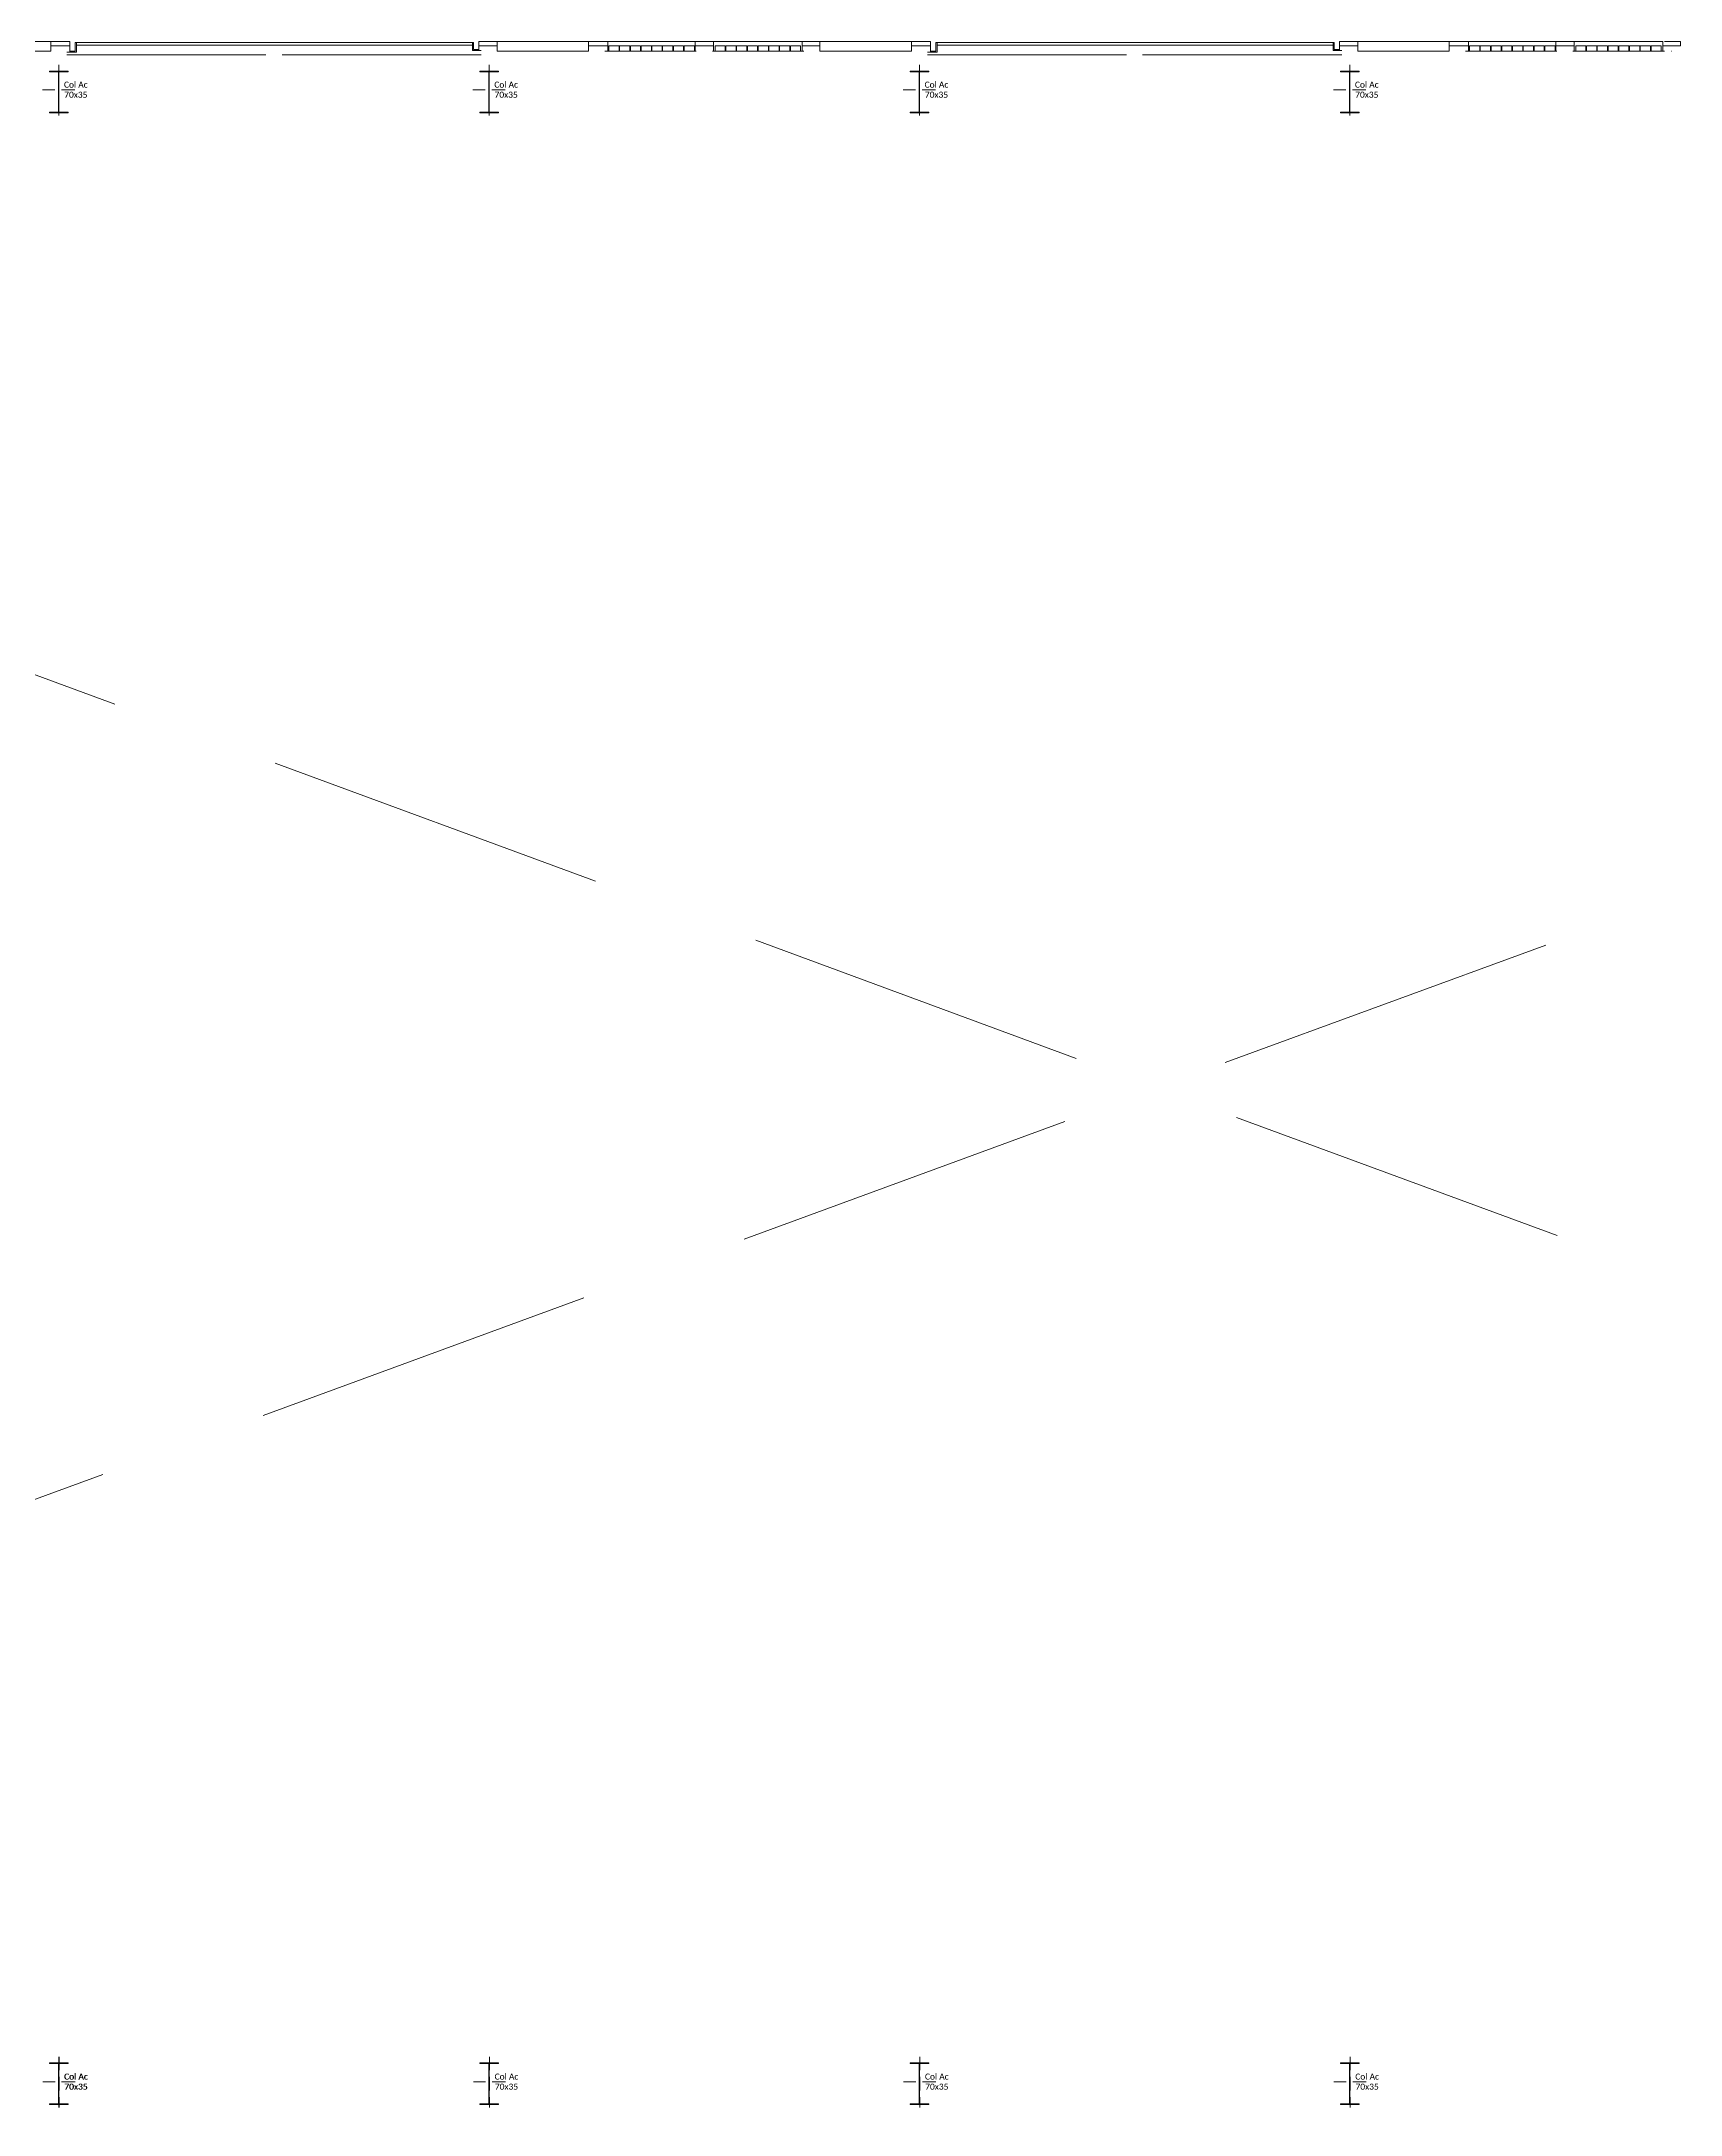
# Model space of a CAD drawing. Header units: millimetres. Extents: x 14 to 290, y 66 to 213.
# Drawn here: x 212.51 to 242.98, y 170.74 to 209.29 of the extents above; entities that cross this region are included whole.
import ezdxf

# ---------------------------------------------------------------- set-up
doc = ezdxf.new("R2010")
doc.units = ezdxf.units.MM
doc.linetypes.add('HIDDEN', pattern=[9.525, 6.35, -3.175])
doc.linetypes.add('OCASA_TODAS_r08$0$HIDDEN', pattern=[0.375, 0.25, -0.125])
for name, color, linetype, lineweight in [('Durlock', 252, 'Continuous', 50), ('OCASA_TODAS_r08$0$00-', 252, 'Continuous', 15), ('OCASA_TODAS_r08$0$CERRAMIENTO CHAPA', 252, 'Continuous', 20), ('OCASA_TODAS_r08$0$COLUMNAS ACERO', 252, 'Continuous', 20), ('OCASA_TODAS_r08$0$DESCRIP COLUMNAS', 252, 'Continuous', 20), ('OCASA_TODAS_r08$0$EJES COL FE', 252, 'Continuous', 20), ('OCASA_TODAS_r08$0$LINEA_DE_PROYECCION', 252, 'HIDDEN', 15), ('OCASA_TODAS_r08$0$MURO BLOQUE CEMENTO 18', 252, 'Continuous', 20), ('OCASA_TODAS_r08$0$MURO BLOQUE CEMENTO 8', 252, 'Continuous', 20), ('OCASA_TODAS_r08$0$MURO LADRILLO VIDRIO', 252, 'Continuous', 20)]:
    doc.layers.add(name, color=color, linetype=linetype, lineweight=lineweight)
doc.styles.add('OCASA_TODAS_r08$0$Standard', font='txt')

# ---------------------------------------------------------------- blocks, each defined once
blk = doc.blocks.new('OCASA_TODAS_r08$0$COL ACERO 75 X 50')
at = {"layer": 'OCASA_TODAS_r08$0$EJES COL FE', "color": 252, "linetype": 'OCASA_TODAS_r08$0$HIDDEN'}
for p, q in [((104.763401, -684.220664, -0.572955), (104.763401, -683.620664, -0.572955)), ((105.229249, -683.920664, -0.572955), (104.288401, -683.920664, -0.572955))]:
    blk.add_line(p, q, dxfattribs=at)
at = {"layer": 'OCASA_TODAS_r08$0$DESCRIP COLUMNAS', "insert": (104.916559, -683.868448, -0.372955), "char_height": 0.1125, "attachment_point": 1, "rotation": 270, "style": 'OCASA_TODAS_r08$0$Standard'}
blk.add_mtext_dynamic_manual_height_columns('\\pxqc;{\\fCalibri Light|b0|i0|c0|p34;Col Ac \\P70x35}', width=0.737699, gutter_width=12.5, heights=[0], dxfattribs=at)
blk = doc.blocks.new('OCASA_TODAS_r08$0$Columna nave 1')
at = {"layer": 'OCASA_TODAS_r08$0$00-', "color": 4}
for points in [[(-175, 374.798322), (175, 374.798322), (175, 387.498322), (-175, 387.498322)], [(-3.2, -374.801678), (3.2, -374.801678), (3.2, 374.798322), (-3.2, 374.798322)], [(-175, -387.498322), (175, -387.498322), (175, -374.798322), (-175, -374.798322)]]:
    blk.add_lwpolyline(points, close=True, dxfattribs=at)

msp = doc.modelspace()

# ---------------------------------------------------------------- linework, layer by layer
at = {"layer": 'OCASA_TODAS_r08$0$CERRAMIENTO CHAPA'}
for p, q in [((212.978, 209.045), (216.678, 209.045)), ((213.135, 209.272), (220.538, 209.272)), ((213.155, 209.222), (220.518, 209.222)), ((216.978, 209.045), (220.679, 209.045)), ((228.979, 209.044), (232.678, 209.044)), ((229.135, 209.272), (236.538, 209.272)), ((229.155, 209.222), (236.518, 209.222)), ((232.978, 209.044), (236.678, 209.044))]:
    msp.add_line(p, q, dxfattribs=at)
for points in [[(213.155, 209.272), (213.155, 209.095), (213.035, 209.095)], [(213.135, 209.272), (213.135, 209.115), (213.035, 209.115)], [(220.518, 209.272), (220.518, 209.123), (220.638, 209.123)], [(220.538, 209.272), (220.538, 209.143), (220.638, 209.143)], [(229.155, 209.272), (229.155, 209.094), (229.035, 209.094)], [(229.135, 209.272), (229.135, 209.114), (229.035, 209.114)], [(236.518, 209.272), (236.518, 209.122), (236.638, 209.122)], [(236.538, 209.272), (236.538, 209.142), (236.638, 209.142)]]:
    msp.add_lwpolyline(points, dxfattribs=at)
at = {"layer": 'OCASA_TODAS_r08$0$LINEA_DE_PROYECCION'}
for p, q in [((181.098, 209.045), (284.552, 170.924)), ((285.186, 208.895), (181.205, 170.744))]:
    msp.add_line(p, q, dxfattribs=at)
at = {"layer": 'OCASA_TODAS_r08$0$MURO BLOQUE CEMENTO 18'}
for p, q in [((213.035, 209.095), (212.978, 209.095)), ((213.035, 209.212), (213.035, 209.095)), ((220.638, 209.212), (220.638, 209.123)), ((220.638, 209.123), (220.679, 209.123)), ((223.038, 209.112), (222.978, 209.112)), ((224.66, 209.112), (224.678, 209.112)), ((225, 209.112), (224.978, 209.112)), ((226.648, 209.112), (226.678, 209.112)), ((229.035, 209.094), (228.979, 209.094)), ((229.035, 209.212), (229.035, 209.094)), ((236.638, 209.212), (236.638, 209.122)), ((236.638, 209.122), (236.678, 209.122)), ((239.038, 209.112), (238.978, 209.112)), ((240.66, 209.112), (240.678, 209.112)), ((241, 209.112), (240.978, 209.112)), ((242.648, 209.112), (242.678, 209.112))]:
    msp.add_line(p, q, dxfattribs=at)
for points in [[(210.977, 209.292), (210.977, 209.112), (212.678, 209.112), (212.678, 209.292), (210.977, 209.292)], [(220.978, 209.292), (220.978, 209.112), (222.677, 209.112), (222.677, 209.292), (220.978, 209.292)], [(223.038, 209.292), (223.038, 209.112), (224.66, 209.112), (224.66, 209.292), (223.038, 209.292)], [(225, 209.292), (225, 209.112), (226.648, 209.112), (226.648, 209.292), (224.978, 209.292)], [(226.977, 209.292), (226.977, 209.112), (228.678, 209.112), (228.678, 209.292), (226.977, 209.292)], [(236.978, 209.292), (236.978, 209.112), (238.677, 209.112), (238.677, 209.292), (236.978, 209.292)], [(239.038, 209.292), (239.038, 209.112), (240.66, 209.112), (240.66, 209.292), (238.977, 209.292)], [(241, 209.292), (241, 209.112), (242.648, 209.112), (242.648, 209.292), (240.978, 209.292)], [(242.808, 209.115), (242.817, 209.115)], [(242.81, 209.114), (242.817, 209.114)]]:
    msp.add_lwpolyline(points, dxfattribs=at)
at = {"layer": 'OCASA_TODAS_r08$0$MURO BLOQUE CEMENTO 8'}
for points in [[(212.678, 209.292), (212.678, 209.212), (213.035, 209.212), (213.035, 209.292), (213.035, 209.292), (212.678, 209.292)], [(220.638, 209.292), (220.638, 209.212), (220.978, 209.212), (220.978, 209.292), (220.638, 209.292)], [(222.677, 209.292), (222.677, 209.212), (223.038, 209.212), (223.038, 209.292), (222.677, 209.292)], [(224.66, 209.292), (224.66, 209.212), (225, 209.212), (225, 209.292), (224.66, 209.292)], [(226.648, 209.292), (226.648, 209.212), (226.977, 209.212), (226.977, 209.292), (226.648, 209.292)], [(228.678, 209.292), (228.678, 209.212), (229.035, 209.212), (229.035, 209.292), (229.035, 209.292), (228.678, 209.292)], [(236.638, 209.292), (236.638, 209.212), (236.978, 209.212), (236.978, 209.292), (236.638, 209.292)], [(238.677, 209.292), (238.677, 209.212), (239.038, 209.212), (239.038, 209.292), (238.677, 209.292)], [(240.66, 209.292), (240.66, 209.212), (241, 209.212), (241, 209.292), (240.66, 209.292)], [(242.648, 209.292), (242.648, 209.212), (242.977, 209.212), (242.977, 209.292), (242.677, 209.292)]]:
    msp.add_lwpolyline(points, dxfattribs=at)
at = {"layer": 'OCASA_TODAS_r08$0$MURO LADRILLO VIDRIO'}
for points in [[(223.054, 209.212), (223.244, 209.212), (223.244, 209.112), (223.054, 209.112)], [(223.254, 209.212), (223.444, 209.212), (223.444, 209.112), (223.254, 209.112)], [(223.454, 209.212), (223.644, 209.212), (223.644, 209.112), (223.454, 209.112)], [(223.654, 209.212), (223.844, 209.212), (223.844, 209.112), (223.654, 209.112)], [(223.854, 209.212), (224.044, 209.212), (224.044, 209.112), (223.854, 209.112)], [(224.054, 209.212), (224.244, 209.212), (224.244, 209.112), (224.054, 209.112)], [(224.254, 209.212), (224.444, 209.212), (224.444, 209.112), (224.254, 209.112)], [(224.454, 209.212), (224.644, 209.212), (224.644, 209.112), (224.454, 209.112)], [(225.219, 209.212), (225.029, 209.212), (225.029, 209.112), (225.219, 209.112)], [(225.419, 209.212), (225.229, 209.212), (225.229, 209.112), (225.419, 209.112)], [(225.619, 209.212), (225.429, 209.212), (225.429, 209.112), (225.619, 209.112)], [(225.819, 209.212), (225.629, 209.212), (225.629, 209.112), (225.819, 209.112)], [(226.019, 209.212), (225.829, 209.212), (225.829, 209.112), (226.019, 209.112)], [(226.219, 209.212), (226.029, 209.212), (226.029, 209.112), (226.219, 209.112)], [(226.419, 209.212), (226.229, 209.212), (226.229, 209.112), (226.419, 209.112)], [(226.619, 209.212), (226.429, 209.212), (226.429, 209.112), (226.619, 209.112)], [(239.054, 209.212), (239.244, 209.212), (239.244, 209.112), (239.054, 209.112)], [(239.254, 209.212), (239.444, 209.212), (239.444, 209.112), (239.254, 209.112)], [(239.454, 209.212), (239.644, 209.212), (239.644, 209.112), (239.454, 209.112)], [(239.654, 209.212), (239.844, 209.212), (239.844, 209.112), (239.654, 209.112)], [(239.854, 209.212), (240.044, 209.212), (240.044, 209.112), (239.854, 209.112)], [(240.054, 209.212), (240.244, 209.212), (240.244, 209.112), (240.054, 209.112)], [(240.254, 209.212), (240.444, 209.212), (240.444, 209.112), (240.254, 209.112)], [(240.454, 209.212), (240.644, 209.212), (240.644, 209.112), (240.454, 209.112)], [(241.219, 209.212), (241.029, 209.212), (241.029, 209.112), (241.219, 209.112)], [(241.419, 209.212), (241.229, 209.212), (241.229, 209.112), (241.419, 209.112)], [(241.619, 209.212), (241.429, 209.212), (241.429, 209.112), (241.619, 209.112)], [(241.819, 209.212), (241.629, 209.212), (241.629, 209.112), (241.819, 209.112)], [(242.019, 209.212), (241.829, 209.212), (241.829, 209.112), (242.019, 209.112)], [(242.219, 209.212), (242.029, 209.212), (242.029, 209.112), (242.219, 209.112)], [(242.419, 209.212), (242.229, 209.212), (242.229, 209.112), (242.419, 209.112)], [(242.619, 209.212), (242.429, 209.212), (242.429, 209.112), (242.619, 209.112)]]:
    msp.add_lwpolyline(points, close=True, dxfattribs=at)

# ---------------------------------------------------------------- block references
at = {"layer": 'Durlock', "rotation": 90}
for p in [(-471.092, 66.589, 0.573), (-471.086, 66.589, 0.573), (-463.086, 66.589, 0.573), (-463.086, 66.589, 0.573), (-455.086, 66.589, 0.573), (-455.086, 66.589, 0.573), (-447.086, 66.589, 0.573), (-447.086, 66.589, 0.573)]:
    msp.add_blockref('OCASA_TODAS_r08$0$COL ACERO 75 X 50', p, dxfattribs=at)
at = {"layer": 'Durlock', "xscale": 0.001, "yscale": 0.001, "zscale": 0.001}
for p in [(212.828, 171.315, 0), (220.828, 171.315, 0), (228.828, 171.315, 0), (236.828, 171.315, 0)]:
    msp.add_blockref('OCASA_TODAS_r08$0$Columna nave 1', p, dxfattribs=at)
at = {"layer": 'OCASA_TODAS_r08$0$00-', "xscale": 0.001, "yscale": 0.001, "zscale": 0.001}
for p in [(212.828, 208.355, 0), (220.828, 208.355, 0), (228.828, 208.355, 0), (236.828, 208.355, 0)]:
    msp.add_blockref('OCASA_TODAS_r08$0$Columna nave 1', p, dxfattribs=at)
at = {"layer": 'OCASA_TODAS_r08$0$COLUMNAS ACERO', "rotation": 90}
for p in [(-471.092, 103.629, 0.573), (-471.093, 103.629, 0.573), (-463.092, 103.629, 0.573), (-463.093, 103.629, 0.573), (-455.092, 103.629, 0.573), (-455.093, 103.629, 0.573), (-447.092, 103.629, 0.573), (-447.093, 103.629, 0.573)]:
    msp.add_blockref('OCASA_TODAS_r08$0$COL ACERO 75 X 50', p, dxfattribs=at)

doc.saveas('drawing.dxf')
